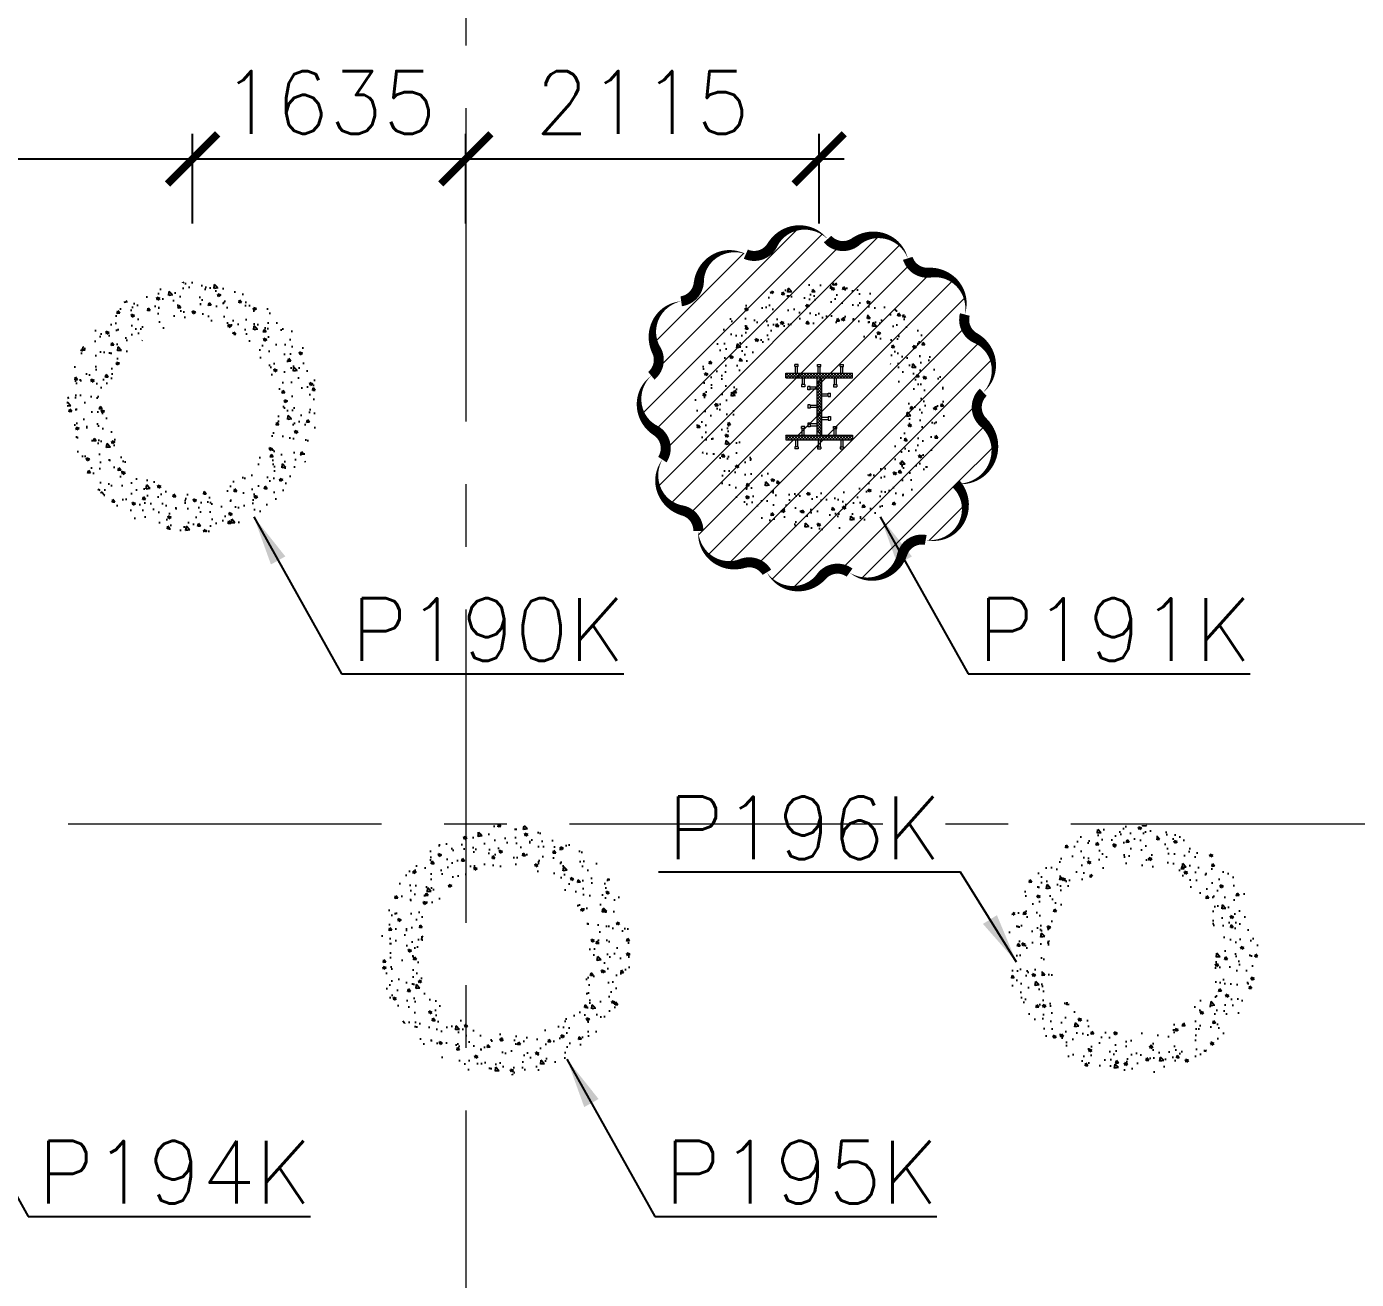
# Model space of a CAD drawing. Header units: millimetres. Extents: x -346728 to 1320345, y -537202 to -385966.
# Drawn here: x 210610 to 218569, y -435219 to -427720 of the extents above; entities that cross this region are included whole.
import ezdxf

# ---------------------------------------------------------------- set-up
doc = ezdxf.new("R2010")
doc.units = ezdxf.units.MM
doc.header["$LTSCALE"] = 100
doc.linetypes.add('X1326_GLB$0$CENTER', pattern=[2, 1.25, -0.25, 0.25, -0.25])
for name, color, linetype, lineweight in [('A-giao thong', 8, 'Continuous', 15), ('KCMANH', 8, 'Continuous', 13), ('KINGPOST', 5, 'Continuous', 20), ('X1326_GLB$0$A-tim', 8, 'X1326_GLB$0$CENTER', 9)]:
    doc.layers.add(name, color=color, linetype=linetype, lineweight=lineweight)
doc.layers.add('CL load', color=1, linetype='Continuous', plot=False)
for name, color, linetype in [('hach', 253, 'Continuous'), ('PILE MARK', 8, 'Continuous'), ('PL', 3, 'Continuous')]:
    doc.layers.add(name, color=color, linetype=linetype)
doc.styles.add('simplex', font='simplex.shx')
doc.dimstyles.new('100', dxfattribs={"dimscale": 150, "dimtxt": 2.5, "dimasz": 2, "dimexe": 1, "dimexo": 1, "dimgap": 1, "dimtad": 1, "dimdec": 0, "dimzin": 0, "dimdsep": 46, "dimtxsty": 'simplex', "dimblk": 'ARCHTICK', "dimcen": 1, "dimdle": 1, "dimclrd": 256, "dimclre": 256, "dimclrt": 6, "dimadec": 0, "dimazin": 0, "dimtfac": 1, "dimtdec": 0, "dimtix": 1, "dimtmove": 2, "dimatfit": 3, "dimfxl": 1, "dimtolj": 1, "dimtzin": 0, "dimarcsym": 0})
pattern_1 = [(45, (188543.33, 11377564.439), (-8.980256121, 8.980256121), []), (135, (188543.33, 11377564.439), (-8.980256121, -8.980256121), [])]

# ---------------------------------------------------------------- blocks, each defined once
blk = doc.blocks.new('_ArchTick')
at = {"color": 0, "linetype": 'ByBlock', "const_width": 0.15}
blk.add_lwpolyline([(-0.5, -0.5), (0.5, 0.5)], dxfattribs=at)
blk = doc.blocks.new('*D396')
at = {"layer": 'CL load', "lineweight": -2, "transparency": 16777216}
for p, q in [((207853.3, -428898.8), (207853.3, -428361.8)), ((211603.3, -428898.8), (211603.3, -428361.8)), ((207703.3, -428511.8), (211753.3, -428511.8))]:
    blk.add_line(p, q, dxfattribs=at)
at = {"layer": 'DEFPOINTS', "color": 0, "transparency": 16777216}
for p in [(211603.3, -428511.8), (207853.3, -429048.8), (211603.3, -429048.8)]:
    blk.add_point(p, dxfattribs=at)
at = {"layer": 'CL load', "lineweight": -2, "transparency": 16777216, "xscale": 300, "yscale": 300, "zscale": 300, "rotation": 180}
blk.add_blockref('_ArchTick', (207853.3, -428511.8), dxfattribs=at)
at = {"layer": 'CL load', "lineweight": -2, "transparency": 16777216, "xscale": 300, "yscale": 300, "zscale": 300}
blk.add_blockref('_ArchTick', (211603.3, -428511.8), dxfattribs=at)
at = {"layer": 'CL load', "color": 6, "transparency": 16777216, "insert": (209728.3, -428174.3), "char_height": 375, "attachment_point": 5, "style": 'simplex'}
blk.add_mtext('\\A1;3750', dxfattribs=at)
blk = doc.blocks.new('*D397')
at = {"layer": 'CL load', "lineweight": -2, "transparency": 16777216}
for p, q in [((211603.3, -428898.8), (211603.3, -428361.8)), ((213238.6, -428898.8), (213238.6, -428361.8)), ((211453.3, -428511.8), (213388.6, -428511.8))]:
    blk.add_line(p, q, dxfattribs=at)
at = {"layer": 'DEFPOINTS', "color": 0, "transparency": 16777216}
for p in [(213238.6, -428511.8), (211603.3, -429048.8), (213238.6, -429048.8)]:
    blk.add_point(p, dxfattribs=at)
at = {"layer": 'CL load', "lineweight": -2, "transparency": 16777216, "xscale": 300, "yscale": 300, "zscale": 300, "rotation": 180}
blk.add_blockref('_ArchTick', (211603.3, -428511.8), dxfattribs=at)
at = {"layer": 'CL load', "lineweight": -2, "transparency": 16777216, "xscale": 300, "yscale": 300, "zscale": 300}
blk.add_blockref('_ArchTick', (213238.6, -428511.8), dxfattribs=at)
at = {"layer": 'CL load', "color": 6, "transparency": 16777216, "insert": (212420.9, -428174.3), "char_height": 375, "attachment_point": 5, "style": 'simplex'}
blk.add_mtext('\\A1;1635', dxfattribs=at)
blk = doc.blocks.new('*D398')
at = {"layer": 'CL load', "lineweight": -2, "transparency": 16777216}
for p, q in [((213238.6, -428898.8), (213238.6, -428361.8)), ((215353.3, -428898.8), (215353.3, -428361.8)), ((213088.6, -428511.8), (215503.3, -428511.8))]:
    blk.add_line(p, q, dxfattribs=at)
at = {"layer": 'DEFPOINTS', "color": 0, "transparency": 16777216}
for p in [(215353.3, -428511.8), (213238.6, -429048.8), (215353.3, -429048.8, 0)]:
    blk.add_point(p, dxfattribs=at)
at = {"layer": 'CL load', "lineweight": -2, "transparency": 16777216, "xscale": 300, "yscale": 300, "zscale": 300, "rotation": 180}
blk.add_blockref('_ArchTick', (213238.6, -428511.8), dxfattribs=at)
at = {"layer": 'CL load', "lineweight": -2, "transparency": 16777216, "xscale": 300, "yscale": 300, "zscale": 300}
blk.add_blockref('_ArchTick', (215353.3, -428511.8), dxfattribs=at)
at = {"layer": 'CL load', "color": 6, "transparency": 16777216, "insert": (214295.9, -428174.3), "char_height": 375, "attachment_point": 5, "style": 'simplex'}
blk.add_mtext('\\A1;2115', dxfattribs=at)
blk = doc.blocks.new('LVL-KHUNGTEN')
blk.add_lwpolyline([(61072.9, 41092.8), (119123.5, 41092.8), (119123.5, 61.9), (61072.9, 61.9)], close=True)
blk = doc.blocks.new('KP50')
at = {"ltscale": 0.1}
h = blk.add_hatch(color=6, dxfattribs=at)
h.dxf.hatch_style = 1
h.paths.add_polyline_path([(14.4, 171.2), (-14.4, 171.2), (-14.4, 142.4)])
h.paths.add_polyline_path([(-14.4, -142.4), (-14.4, -171.2), (14.4, -171.2)])
at = {"layer": 'KCMANH', "linetype": 'ByBlock'}
h = blk.add_hatch(dxfattribs=at)
h.set_pattern_fill('ANSI37', color=6, scale=4, style=0)
h.set_pattern_definition(pattern_1)
h.paths.add_polyline_path([(-200, 200), (-200, 171.2), (200, 171.2), (200, 200)])
h = blk.add_hatch(dxfattribs=at)
h.set_pattern_fill('ANSI37', color=6, scale=4, style=0)
h.set_pattern_definition([(45, (188728.93, 11377564.439), (-8.980256121, 8.980256121), []), (135, (188728.93, 11377564.439), (-8.980256121, -8.980256121), [])])
h.paths.add_polyline_path([(14.4, 171.2), (-14.4, 142.4), (-14.4, -142.4), (14.4, -171.2)])
h = blk.add_hatch(dxfattribs=at)
h.set_pattern_fill('ANSI37', color=6, scale=4, style=0)
h.set_pattern_definition(pattern_1)
h.paths.add_polyline_path([(-200, -171.2), (-200, -200), (200, -200), (200, -171.2)])
for p, q in [((-125.2, 252.8), (-146, 252.8)), ((-146, 240), (-146, 252.8)), ((-125.2, 240), (-146, 240)), ((-142, 200), (-142, 240)), ((-129.2, 200), (-129.2, 240)), ((-125.2, 240), (-125.2, 252.8)), ((-10.4, 252.8), (10.4, 252.8)), ((-10.4, 240), (-10.4, 252.8)), ((-10.4, 240), (10.4, 240)), ((-6.4, 200), (-6.4, 240)), ((6.4, 200), (6.4, 240)), ((10.4, 240), (10.4, 252.8)), ((125.2, 252.8), (146, 252.8)), ((125.2, 240), (125.2, 252.8)), ((125.2, 240), (146, 240)), ((129.2, 200), (129.2, 240)), ((142, 200), (142, 240)), ((146, 240), (146, 252.8)), ((-102, 171.2), (-102, 131.2)), ((-89.2, 171.2), (-89.2, 131.2)), ((89.2, 171.2), (89.2, 131.2)), ((102, 171.2), (102, 131.2)), ((-85.2, 131.2), (-106, 131.2)), ((-106, 131.2), (-106, 118.4)), ((-85.2, 118.4), (-106, 118.4)), ((-85.2, 131.2), (-85.2, 118.4)), ((-67.2, 99.6), (-67.2, 120.4)), ((-54.4, 120.4), (-67.2, 120.4)), ((-54.4, 99.6), (-67.2, 99.6)), ((-54.4, 99.6), (-54.4, 120.4)), ((-14.4, 116.4), (-54.4, 116.4)), ((-14.4, 103.6), (-54.4, 103.6)), ((54.4, 59.6), (54.4, 80.4)), ((54.4, 80.4), (67.2, 80.4)), ((67.2, 59.6), (67.2, 80.4)), ((85.2, 131.2), (106, 131.2)), ((85.2, 131.2), (85.2, 118.4)), ((85.2, 118.4), (106, 118.4)), ((106, 131.2), (106, 118.4)), ((-67.2, 10.4), (-67.2, -10.4)), ((-54.4, 10.4), (-67.2, 10.4)), ((-54.4, 10.4), (-54.4, -10.4)), ((-14.4, 6.4), (-54.4, 6.4)), ((14.4, 76.4), (54.4, 76.4)), ((14.4, 63.6), (54.4, 63.6)), ((54.4, 59.6), (67.2, 59.6)), ((-54.4, -10.4), (-67.2, -10.4)), ((-14.4, -6.4), (-54.4, -6.4)), ((14.4, -63.6), (54.4, -63.6)), ((14.4, -76.4), (54.4, -76.4)), ((54.4, -59.6), (54.4, -80.4)), ((54.4, -59.6), (67.2, -59.6)), ((67.2, -59.6), (67.2, -80.4)), ((-85.2, -118.4), (-106, -118.4)), ((-106, -131.2), (-106, -118.4)), ((-85.2, -131.2), (-106, -131.2)), ((-102, -171.2), (-102, -131.2)), ((-89.2, -171.2), (-89.2, -131.2)), ((-85.2, -131.2), (-85.2, -118.4)), ((-67.2, -99.6), (-67.2, -120.4)), ((-54.4, -99.6), (-67.2, -99.6)), ((-54.4, -120.4), (-67.2, -120.4)), ((-54.4, -99.6), (-54.4, -120.4)), ((-14.4, -103.6), (-54.4, -103.6)), ((-14.4, -116.4), (-54.4, -116.4)), ((54.4, -80.4), (67.2, -80.4)), ((85.2, -118.4), (106, -118.4)), ((85.2, -131.2), (85.2, -118.4)), ((85.2, -131.2), (106, -131.2)), ((89.2, -171.2), (89.2, -131.2)), ((102, -171.2), (102, -131.2)), ((106, -131.2), (106, -118.4)), ((-142, -200), (-142, -240)), ((-129.2, -200), (-129.2, -240)), ((-6.4, -200), (-6.4, -240)), ((6.4, -200), (6.4, -240)), ((129.2, -200), (129.2, -240)), ((142, -200), (142, -240)), ((-125.2, -240), (-146, -240)), ((-146, -240), (-146, -252.8)), ((-125.2, -252.8), (-146, -252.8)), ((-125.2, -240), (-125.2, -252.8)), ((-10.4, -240), (10.4, -240)), ((-10.4, -240), (-10.4, -252.8)), ((-10.4, -252.8), (10.4, -252.8)), ((10.4, -240), (10.4, -252.8)), ((125.2, -240), (146, -240)), ((125.2, -240), (125.2, -252.8)), ((125.2, -252.8), (146, -252.8)), ((146, -240), (146, -252.8))]:
    blk.add_line(p, q, dxfattribs=at)
at = {"layer": 'KINGPOST', "color": 6, "linetype": 'ByBlock'}
for p, q in [((-200, 200), (200, 200)), ((-200, 171.2), (-200, 200)), ((-200, 171.2), (200, 171.2)), ((-14.4, 171.2), (-14.4, -171.2)), ((-14.4, 142.4), (14.4, 171.2)), ((14.4, 171.2), (14.4, -171.2)), ((200, 171.2), (200, 200)), ((-14.4, -142.4), (14.4, -171.2)), ((-200, -171.2), (200, -171.2)), ((-200, -171.2), (-200, -200)), ((-200, -200), (200, -200)), ((200, -171.2), (200, -200))]:
    blk.add_line(p, q, dxfattribs=at)
blk.add_lwpolyline([(-14.4, 0), (14.4, 0)], dxfattribs=at)
blk = doc.blocks.new('B1 Kingpost Layout Plan1')
at = {"layer": 'KCMANH', "linetype": 'ByBlock'}
blk.add_blockref('KP50', (64989.6, -15228.6, 0), dxfattribs=at)

msp = doc.modelspace()

# ---------------------------------------------------------------- hatches: boundary and pattern name
at = {"ltscale": 0.1}
h = msp.add_hatch(color=3, dxfattribs=at)
h.dxf.hatch_style = 1
h.paths.add_polyline_path([(215367.7, -429827.6), (215338.9, -429827.6), (215338.9, -429856.4)])
h.paths.add_polyline_path([(215338.9, -430141.2), (215338.9, -430170), (215367.7, -430170)])
at = {"layer": 'A-giao thong', "transparency": 33554572}
h = msp.add_hatch(dxfattribs=at)
h.set_pattern_fill('ANSI31', color=256, scale=1000)
h.set_pattern_definition([(45, (177004.3, -527255.43), (-88.38835, 88.38835), [])])
edge = h.paths.add_edge_path()
edge.add_arc((216198.4, -429763.1), 200.1, 313.189, 423.189)
edge.add_arc((216344.2, -429474.6), 123.2, 165.32463, 243.189, ccw=False)
edge.add_arc((216031.2, -429392.6), 200.3, 345.32463, 455.32463)
edge.add_arc((216001.2, -429070.5), 123.2, 197.45235, 275.32463, ccw=False)
edge.add_arc((215692.7, -429167.5), 200.2, 17.45235, 127.45235)
edge.add_arc((215496, -428910.7), 123.2, 221.33742, 307.45235, ccw=False)
edge.add_arc((215250.9, -429126.3), 203.2, 41.33742, 151.33742)
edge.add_arc((214964.6, -428969.8), 123.2, 245.97207, 331.33742, ccw=False)
edge.add_arc((214832.9, -429265.2), 200.3, 65.97207, 175.97207)
edge.add_arc((214510.2, -429242.5), 123.2, 278.09941, 355.97207, ccw=False)
edge.add_arc((214555.8, -429562.7), 200.3, 98.09941, 208.09941)
edge.add_arc((214270.4, -429715.1), 123.2, -50.51419, 28.09941, ccw=False)
edge.add_arc((214476.4, -429965), 200.7, 129.48581, 239.48581)
edge.add_arc((214311.9, -430244), 123.2, -33.38585, 59.48581, ccw=False)
edge.add_arc((214581.9, -430421.9), 200.1, 146.61415, 256.61415)
edge.add_arc((214507, -430736.4), 123.2, -1.25134, 76.61415, ccw=False)
edge.add_arc((214830.5, -430743.5), 200.3, 178.74866, 288.74866)
edge.add_arc((214934.5, -431049.8), 123.2, 30.87684, 108.74866, ccw=False)
edge.add_arc((215212, -430883.9), 200.2, 210.87684, 320.87684)
edge.add_arc((215462.9, -431087.9), 123.2, 54.01227, 140.87684, ccw=False)
edge.add_arc((215654.7, -430823.9), 203.1, 234.01227, 344.01227)
edge.add_arc((215968.4, -430913.8), 123.2, 79.39644, 164.01227, ccw=False)
edge.add_arc((216027.9, -430595.9), 200.3, 259.39644, 404.1286)
edge.add_arc((216192.8, -430245.5), 212, 264.27964, 407.39823)
edge.add_arc((216419.6, -429998.8), 123.2, 133.189, 227.39823, ccw=False)
at = {"layer": 'hach'}
h = msp.add_hatch(dxfattribs=at)
h.set_pattern_fill('ANSI31', color=256, scale=70)
h.set_pattern_definition([(45, (121918.56, -508591.22), (-157.15448, 157.15448), [])])
h.paths.add_polyline_path([(142200.7, -410142.2), (128621.2, -428107.5), (155914.1, -501359), (162214.1, -503970.9), (238136.4, -469396.6), (242695.2, -462329.4), (242687.2, -415142.7), (237685.1, -410142.2)])
h.paths.add_polyline_path([(142797.9, -411342.2), (129975.7, -428305.7), (156856.2, -500450.6), (162191.6, -502662.6), (237318.8, -468450.4), (241495.1, -461976.1), (241487, -415639.4), (237188.2, -411342.2)], flags=16)
h = msp.add_hatch(dxfattribs=at)
h.set_pattern_fill('AR-CONC', color=256, scale=4)
h.set_pattern_definition([(50, (121918.56, -508591.2), (728.7387, -63.7563), [76.2, -838.2]), (355, (121918.56, -508591.2), (-140.9737, 764.2274), [60.96, -670.5623]), (100.45144, (121979.3, -508596.54), (587.765, 700.471), [64.76, -712.361]), (46.1842, (121918.6, -508388), (1084.316, -168.1693), [114.3, -1257.3]), (96.63556, (122008.9, -508402), (949.6165, 989.7045), [97.14, -1068.5424]), (351.18415, (121918.6, -508388), (949.6165, 989.7045), [91.44, -1005.839]), (21, (122020.16, -508438.8), (606.4576, -409.0608), [76.2, -838.2]), (326, (122020.16, -508438.8), (247.208, 736.752), [60.96, -670.56]), (71.45144, (122070.7, -508472.9), (853.6657, 327.691), [64.76, -712.3598]), (37.5, (121918.56, -508591.22), (12.3544, 338.22016), [0, -662.432, 0, -680.72, 0, -673.1]), (7.5, (121918.56, -508591.22), (267.27865, 400.7223), [0, -388.112, 0, -647.192, 0, -256.54]), (327.5, (121692, -508591.22), (542.3624, -22.91498), [0, -254, 0, -792.48, 0, -1051.56]), (317.5, (121590.4, -508591.2), (592.5167, 101.706), [0, -330.2, 0, -526.288, 0, -746.76])])
h.paths.add_polyline_path([(142200.7, -410142.2), (128621.2, -428107.5), (155914.1, -501359), (162214.1, -503970.9), (238136.4, -469396.6), (242695.2, -462329.4), (242687.2, -415142.7), (237685.1, -410142.2)])
h.paths.add_polyline_path([(142797.9, -411342.2), (129975.7, -428305.7), (156856.2, -500450.6), (162191.6, -502662.6), (237318.8, -468450.4), (241495.1, -461976.1), (241487, -415639.4), (237188.2, -411342.2)], flags=16)
at = {"layer": 'PL'}
h = msp.add_hatch(dxfattribs=at)
h.set_pattern_fill('AR-CONC', color=6)
h.set_pattern_definition([(130, (204105.03, -442460.07), (-182.1847, -15.9391), [19.05, -209.55]), (185, (204105.03, -442460.07), (35.2434, 191.0568), [15.24, -167.6406]), (79.5486, (204089.85, -442461.4), (-146.9412, 175.1178), [16.19, -178.0902]), (133.8158, (204105.03, -442409.27), (-271.079, -42.0423), [28.575, -314.325]), (83.3644, (204082.44, -442412.78), (-237.404, 247.426), [24.285, -267.1356]), (188.8158, (204105.03, -442409.27), (-237.404, 247.426), [22.86, -251.4597]), (159, (204079.63, -442421.97), (-151.6144, -102.2652), [19.05, -209.55]), (214, (204079.63, -442421.97), (-61.802, 184.188), [15.24, -167.64]), (108.5486, (204067, -442430.5), (-213.4164, 81.9228), [16.19, -178.09]), (142.5, (204105.03, -442460.07), (-3.0886, 84.55504), [0, -165.608, 0, -170.18, 0, -168.275]), (172.5, (204105.03, -442460.07), (-66.81966, 100.1806), [0, -97.028, 0, -161.798, 0, -64.135]), (212.5, (204161.67, -442460.07), (-135.5906, -5.72874), [0, -63.5, 0, -198.12, 0, -262.89]), (222.5, (204187.07, -442460.07), (-148.1292, 25.4265), [0, -82.55, 0, -131.572, 0, -186.69])])
edge = h.paths.add_edge_path()
edge.add_ellipse((211603.3, -429998.8), major_axis=(530.3, 530.3), ratio=1, start_angle=135, end_angle=315)
edge.add_ellipse((211603.3, -429998.8), major_axis=(530.3, 530.3), ratio=1, start_angle=315, end_angle=495)
edge = h.paths.add_edge_path(flags=16)
edge.add_ellipse((211603.3, -429998.8), major_axis=(-353.6, 353.6), ratio=1, start_angle=45, end_angle=225, ccw=False)
edge.add_ellipse((211603.3, -429998.8), major_axis=(-353.6, 353.6), ratio=1, start_angle=-135, end_angle=45, ccw=False)
h.paths.add_polyline_path([(211603.3, -429498.8), (212036.3, -430248.8), (211170.3, -430248.8)], flags=0)
h = msp.add_hatch(dxfattribs=at)
h.set_pattern_fill('AR-CONC', color=6)
h.set_pattern_definition([(130, (204105.03, -442460.07), (-182.1847, -15.9391), [19.05, -209.55]), (185, (204105.03, -442460.07), (35.2434, 191.0568), [15.24, -167.6406]), (79.5486, (204089.85, -442461.4), (-146.9412, 175.1178), [16.19, -178.0902]), (133.8158, (204105.03, -442409.27), (-271.079, -42.0423), [28.575, -314.325]), (83.3644, (204082.44, -442412.78), (-237.404, 247.426), [24.285, -267.1356]), (188.8158, (204105.03, -442409.27), (-237.404, 247.426), [22.86, -251.4597]), (159, (204079.63, -442421.97), (-151.6144, -102.2652), [19.05, -209.55]), (214, (204079.63, -442421.97), (-61.802, 184.188), [15.24, -167.64]), (108.5486, (204067, -442430.5), (-213.4164, 81.9228), [16.19, -178.09]), (142.5, (204105.03, -442460.07), (-3.0886, 84.55504), [0, -165.608, 0, -170.18, 0, -168.275]), (172.5, (204105.03, -442460.07), (-66.81966, 100.1806), [0, -97.028, 0, -161.798, 0, -64.135]), (212.5, (204161.673, -442460.07), (-135.5906, -5.72874), [0, -63.5, 0, -198.12, 0, -262.89]), (222.5, (204187.07, -442460.07), (-148.1292, 25.4265), [0, -82.55, 0, -131.572, 0, -186.69])])
edge = h.paths.add_edge_path()
edge.add_ellipse((211603.3, -429998.8), major_axis=(530.3, 530.3), ratio=1, start_angle=135, end_angle=315)
edge.add_ellipse((211603.3, -429998.8), major_axis=(530.3, 530.3), ratio=1, start_angle=315, end_angle=495)
edge = h.paths.add_edge_path(flags=16)
edge.add_ellipse((211603.3, -429998.8), major_axis=(-353.6, 353.6), ratio=1, start_angle=45, end_angle=225, ccw=False)
edge.add_ellipse((211603.3, -429998.8), major_axis=(353.6, 353.6), ratio=1, start_angle=-45, end_angle=135, ccw=False)
h.paths.add_polyline_path([(211603.3, -429498.8), (212036.3, -430248.8), (211170.3, -430248.8)], flags=0)
h = msp.add_hatch(dxfattribs=at)
h.set_pattern_fill('AR-CONC', color=6)
h.set_pattern_definition([(130, (200355.03, -442460.07), (-182.1847, -15.9391), [19.05, -209.55]), (185, (200355.03, -442460.07), (35.2434, 191.0568), [15.24, -167.6406]), (79.5486, (200339.85, -442461.4), (-146.9412, 175.1178), [16.19, -178.0902]), (133.8158, (200355.03, -442409.27), (-271.079, -42.0423), [28.575, -314.325]), (83.3644, (200332.44, -442412.78), (-237.404, 247.426), [24.285, -267.1356]), (188.8158, (200355.03, -442409.27), (-237.404, 247.426), [22.86, -251.4597]), (159, (200329.63, -442421.97), (-151.6144, -102.2652), [19.05, -209.55]), (214, (200329.63, -442421.97), (-61.802, 184.188), [15.24, -167.64]), (108.5486, (200317, -442430.5), (-213.4164, 81.9228), [16.19, -178.09]), (142.5, (200355.03, -442460.07), (-3.0886, 84.55504), [0, -165.608, 0, -170.18, 0, -168.275]), (172.5, (200355.03, -442460.07), (-66.81966, 100.18057), [0, -97.028, 0, -161.798, 0, -64.135]), (212.5, (200411.67, -442460.07), (-135.5906, -5.72874), [0, -63.5, 0, -198.12, 0, -262.89]), (222.5, (200437.07, -442460.07), (-148.1292, 25.4265), [0, -82.55, 0, -131.572, 0, -186.69])])
edge = h.paths.add_edge_path()
edge.add_ellipse((215353.3, -429998.8), major_axis=(530.3, 530.3), ratio=1, start_angle=135, end_angle=315)
edge.add_ellipse((215353.3, -429998.8), major_axis=(530.3, 530.3), ratio=1, start_angle=315, end_angle=495)
edge = h.paths.add_edge_path(flags=16)
edge.add_ellipse((215353.3, -429998.8), major_axis=(-353.6, 353.6), ratio=1, start_angle=45, end_angle=225, ccw=False)
edge.add_ellipse((215353.3, -429998.8), major_axis=(-353.6, 353.6), ratio=1, start_angle=-135, end_angle=45, ccw=False)
h.paths.add_polyline_path([(215353.3, -429498.8), (215786.3, -430248.8), (214920.3, -430248.8)], flags=0)
h = msp.add_hatch(dxfattribs=at)
h.set_pattern_fill('AR-CONC', color=6)
h.set_pattern_definition([(130, (200355.03, -442460.07), (-182.1847, -15.9391), [19.05, -209.55]), (185, (200355.03, -442460.07), (35.2434, 191.0568), [15.24, -167.6406]), (79.5486, (200339.85, -442461.4), (-146.9412, 175.1178), [16.19, -178.0902]), (133.8158, (200355.03, -442409.27), (-271.079, -42.0423), [28.575, -314.325]), (83.3644, (200332.44, -442412.78), (-237.404, 247.426), [24.285, -267.1356]), (188.8158, (200355.03, -442409.27), (-237.404, 247.426), [22.86, -251.4597]), (159, (200329.63, -442421.97), (-151.6144, -102.2652), [19.05, -209.55]), (214, (200329.63, -442421.97), (-61.802, 184.188), [15.24, -167.64]), (108.5486, (200317, -442430.5), (-213.4164, 81.9228), [16.19, -178.09]), (142.5, (200355.03, -442460.07), (-3.0886, 84.55504), [0, -165.608, 0, -170.18, 0, -168.275]), (172.5, (200355.03, -442460.07), (-66.81966, 100.18057), [0, -97.028, 0, -161.798, 0, -64.135]), (212.5, (200411.673, -442460.07), (-135.5906, -5.72874), [0, -63.5, 0, -198.12, 0, -262.89]), (222.5, (200437.07, -442460.07), (-148.1292, 25.4265), [0, -82.55, 0, -131.572, 0, -186.69])])
edge = h.paths.add_edge_path()
edge.add_ellipse((215353.3, -429998.8), major_axis=(530.3, 530.3), ratio=1, start_angle=135, end_angle=315)
edge.add_ellipse((215353.3, -429998.8), major_axis=(530.3, 530.3), ratio=1, start_angle=315, end_angle=495)
edge = h.paths.add_edge_path(flags=16)
edge.add_ellipse((215353.3, -429998.8), major_axis=(-353.6, 353.6), ratio=1, start_angle=45, end_angle=225, ccw=False)
edge.add_ellipse((215353.3, -429998.8), major_axis=(353.6, 353.6), ratio=1, start_angle=-45, end_angle=135, ccw=False)
h.paths.add_polyline_path([(215353.3, -429498.8), (215786.3, -430248.8), (214920.3, -430248.8)], flags=0)
h = msp.add_hatch(dxfattribs=at)
h.set_pattern_fill('AR-CONC', color=6)
h.set_pattern_definition([(130, (202230.03, -445707.67), (-182.1847, -15.9391), [19.05, -209.55]), (185, (202230.03, -445707.67), (35.2434, 191.0568), [15.24, -167.6406]), (79.5486, (202214.85, -445709), (-146.9412, 175.1178), [16.19, -178.0902]), (133.8158, (202230.03, -445656.87), (-271.079, -42.0423), [28.575, -314.325]), (83.3644, (202207.44, -445660.37), (-237.404, 247.426), [24.285, -267.1356]), (188.8158, (202230.03, -445656.87), (-237.404, 247.426), [22.86, -251.4597]), (159, (202204.63, -445669.57), (-151.6144, -102.2652), [19.05, -209.55]), (214, (202204.63, -445669.57), (-61.802, 184.188), [15.24, -167.64]), (108.5486, (202192, -445678.09), (-213.4164, 81.9228), [16.19, -178.09]), (142.5, (202230.03, -445707.67), (-3.0886, 84.55504), [0, -165.608, 0, -170.18, 0, -168.275]), (172.5, (202230.03, -445707.67), (-66.81966, 100.18057), [0, -97.028, 0, -161.798, 0, -64.135]), (212.5, (202286.67, -445707.67), (-135.5906, -5.72874), [0, -63.5, 0, -198.12, 0, -262.89]), (222.5, (202312.07, -445707.67), (-148.1292, 25.4265), [0, -82.55, 0, -131.572, 0, -186.69])])
edge = h.paths.add_edge_path()
edge.add_ellipse((213478.3, -433246.4), major_axis=(530.3, 530.3), ratio=1, start_angle=135, end_angle=315)
edge.add_ellipse((213478.3, -433246.4), major_axis=(-530.3, 530.3), ratio=1, start_angle=225, end_angle=405)
edge = h.paths.add_edge_path(flags=16)
edge.add_ellipse((213478.3, -433246.4), major_axis=(-353.6, 353.6), ratio=1, start_angle=45, end_angle=225, ccw=False)
edge.add_ellipse((213478.3, -433246.4), major_axis=(353.6, 353.6), ratio=1, start_angle=-45, end_angle=135, ccw=False)
h.paths.add_polyline_path([(213478.3, -432746.4), (213911.3, -433496.4), (213045.3, -433496.4)], flags=0)
h = msp.add_hatch(dxfattribs=at)
h.set_pattern_fill('AR-CONC', color=6)
h.set_pattern_definition([(130, (202230.03, -445707.67), (-182.1847, -15.9391), [19.05, -209.55]), (185, (202230.03, -445707.67), (35.2434, 191.0568), [15.24, -167.6406]), (79.5486, (202214.85, -445709), (-146.9412, 175.1178), [16.19, -178.0902]), (133.8158, (202230.03, -445656.87), (-271.079, -42.0423), [28.575, -314.325]), (83.3644, (202207.44, -445660.37), (-237.404, 247.426), [24.285, -267.1356]), (188.8158, (202230.03, -445656.87), (-237.404, 247.426), [22.86, -251.4597]), (159, (202204.63, -445669.57), (-151.6144, -102.2652), [19.05, -209.55]), (214, (202204.63, -445669.57), (-61.802, 184.188), [15.24, -167.64]), (108.5486, (202192, -445678.09), (-213.4164, 81.9228), [16.19, -178.09]), (142.5, (202230.03, -445707.67), (-3.0886, 84.55504), [0, -165.608, 0, -170.18, 0, -168.275]), (172.5, (202230.03, -445707.67), (-66.81966, 100.18057), [0, -97.028, 0, -161.798, 0, -64.135]), (212.5, (202286.673, -445707.67), (-135.5906, -5.72874), [0, -63.5, 0, -198.12, 0, -262.89]), (222.5, (202312.07, -445707.67), (-148.1292, 25.4265), [0, -82.55, 0, -131.572, 0, -186.69])])
edge = h.paths.add_edge_path()
edge.add_ellipse((213478.3, -433246.4), major_axis=(530.3, 530.3), ratio=1, start_angle=135, end_angle=315)
edge.add_ellipse((213478.3, -433246.4), major_axis=(-530.3, 530.3), ratio=1, start_angle=225, end_angle=405)
edge = h.paths.add_edge_path(flags=16)
edge.add_ellipse((213478.3, -433246.4), major_axis=(-353.6, 353.6), ratio=1, start_angle=45, end_angle=225, ccw=False)
edge.add_ellipse((213478.3, -433246.4), major_axis=(353.6, 353.6), ratio=1, start_angle=-45, end_angle=135, ccw=False)
h.paths.add_polyline_path([(213478.3, -432746.4), (213911.3, -433496.4), (213045.3, -433496.4)], flags=0)
h = msp.add_hatch(dxfattribs=at)
h.set_pattern_fill('AR-CONC', color=6)
h.set_pattern_definition([(130, (198480.03, -445707.67), (-182.1847, -15.9391), [19.05, -209.55]), (185, (198480.03, -445707.67), (35.2434, 191.0568), [15.24, -167.6406]), (79.54856, (198464.85, -445709), (-146.9412, 175.1178), [16.19, -178.0902]), (133.8158, (198480.03, -445656.87), (-271.079, -42.0423), [28.575, -314.325]), (83.3644, (198457.44, -445660.37), (-237.404, 247.426), [24.285, -267.1356]), (188.8158, (198480.03, -445656.87), (-237.404, 247.426), [22.86, -251.4597]), (159, (198454.63, -445669.57), (-151.6144, -102.2652), [19.05, -209.55]), (214, (198454.63, -445669.57), (-61.802, 184.188), [15.24, -167.64]), (108.54855, (198442, -445678.09), (-213.4164, 81.9228), [16.19, -178.09]), (142.5, (198480.03, -445707.67), (-3.0886, 84.55504), [0, -165.608, 0, -170.18, 0, -168.275]), (172.5, (198480.03, -445707.67), (-66.81966, 100.18057), [0, -97.028, 0, -161.798, 0, -64.135]), (212.5, (198536.67, -445707.67), (-135.5906, -5.72874), [0, -63.5, 0, -198.12, 0, -262.89]), (222.5, (198562.07, -445707.67), (-148.1292, 25.4265), [0, -82.55, 0, -131.572, 0, -186.69])])
edge = h.paths.add_edge_path()
edge.add_ellipse((217228.3, -433246.4), major_axis=(530.3, 530.3), ratio=1, start_angle=135, end_angle=315)
edge.add_ellipse((217228.3, -433246.4), major_axis=(-530.3, 530.3), ratio=1, start_angle=225, end_angle=405)
edge = h.paths.add_edge_path(flags=16)
edge.add_ellipse((217228.3, -433246.4), major_axis=(-353.6, 353.6), ratio=1, start_angle=45, end_angle=225, ccw=False)
edge.add_ellipse((217228.3, -433246.4), major_axis=(353.6, 353.6), ratio=1, start_angle=-45, end_angle=135, ccw=False)
h.paths.add_polyline_path([(217228.3, -432746.4), (217661.3, -433496.4), (216795.3, -433496.4)], flags=0)
h = msp.add_hatch(dxfattribs=at)
h.set_pattern_fill('AR-CONC', color=6)
h.set_pattern_definition([(130, (198480.03, -445707.67), (-182.1847, -15.9391), [19.05, -209.55]), (185, (198480.03, -445707.67), (35.2434, 191.0568), [15.24, -167.6406]), (79.54856, (198464.85, -445709), (-146.9412, 175.1178), [16.19, -178.0902]), (133.8158, (198480.03, -445656.87), (-271.079, -42.0423), [28.575, -314.325]), (83.3644, (198457.44, -445660.37), (-237.404, 247.426), [24.285, -267.1356]), (188.8158, (198480.03, -445656.87), (-237.404, 247.426), [22.86, -251.4597]), (159, (198454.63, -445669.57), (-151.6144, -102.2652), [19.05, -209.55]), (214, (198454.63, -445669.57), (-61.802, 184.188), [15.24, -167.64]), (108.54855, (198442, -445678.09), (-213.4164, 81.9228), [16.19, -178.09]), (142.5, (198480.03, -445707.67), (-3.0886, 84.55504), [0, -165.608, 0, -170.18, 0, -168.275]), (172.5, (198480.03, -445707.67), (-66.81966, 100.18057), [0, -97.028, 0, -161.798, 0, -64.135]), (212.5, (198536.673, -445707.67), (-135.5906, -5.72874), [0, -63.5, 0, -198.12, 0, -262.89]), (222.5, (198562.07, -445707.67), (-148.1292, 25.4265), [0, -82.55, 0, -131.572, 0, -186.69])])
edge = h.paths.add_edge_path()
edge.add_ellipse((217228.3, -433246.4), major_axis=(530.3, 530.3), ratio=1, start_angle=135, end_angle=315)
edge.add_ellipse((217228.3, -433246.4), major_axis=(-530.3, 530.3), ratio=1, start_angle=225, end_angle=405)
edge = h.paths.add_edge_path(flags=16)
edge.add_ellipse((217228.3, -433246.4), major_axis=(-353.6, 353.6), ratio=1, start_angle=45, end_angle=225, ccw=False)
edge.add_ellipse((217228.3, -433246.4), major_axis=(353.6, 353.6), ratio=1, start_angle=-45, end_angle=135, ccw=False)
h.paths.add_polyline_path([(217228.3, -432746.4), (217661.3, -433496.4), (216795.3, -433496.4)], flags=0)

# ---------------------------------------------------------------- linework, layer by layer
at = {"color": 5, "elevation": -2718.3}
msp.add_lwpolyline([(216335.3, -429909, 0, 60, 0.520567), (216288.6, -429584.5, 60, 60, -0.353453), (216225, -429443.4, 0, 60, 0.520567), (216012.6, -429193.1, 60, 60, -0.353492), (215883.7, -429107.4, 0, 60, 0.520567), (215570.9, -429008.5, 60, 60, -0.39449), (215403.5, -428992.1, 0, 60, 0.520567), (215072.7, -429028.8, 60, 60, -0.390715), (214914.4, -429082.3, 0, 60, 0.520567), (214633.1, -429251.1, 60, 60, -0.353493), (214527.6, -429364.4, 0, 60, 0.520567), (214379.1, -429657.1, 60, 60, -0.357135), (214348.8, -429810.2, 0, 60, 0.520567), (214374.5, -430137.9, 60, 60, -0.428971), (214414.8, -430311.8, 0, 60, 0.520567), (214535.5, -430616.6, 60, 60, -0.353458), (214630.2, -430739.1, 0, 60, 0.520567), (214894.9, -430933.2, 60, 60, -0.353489), (215040.2, -430986.6, 0, 60, 0.520567), (215367.4, -431010.2, 60, 60, -0.398275), (215535.3, -430988.3, 0, 60, 0.520567), (215849.9, -430879.8, 60, 60, -0.38695), (215991, -430792.7, 0, 60, 0.731435), (216171.6, -430456.4, 0, 60, 0.720683), (216336.2, -430089.5, 60, 60, -0.435898)], format="xyseb", close=True, dxfattribs=at)
at = {"layer": 'X1326_GLB$0$A-tim', "ltscale": 15}
for p, q in [((213238.6, -398208.6, -1404.9), (213238.6, -512162.7, -1404.9)), ((120859.5, -432491.5, -1404.9), (255546, -432491.5, -1404.9))]:
    msp.add_line(p, q, dxfattribs=at)

# ---------------------------------------------------------------- block references
at = {"extrusion": (0.00597, -2.28885e-18, 0.999982), "xscale": 3.385207865094198, "yscale": 3.385207865094198, "zscale": 3.385207865094198}
msp.add_blockref('LVL-KHUNGTEN', (-107243.5, -525073.6, -287.1), dxfattribs=at)
msp.add_blockref('B1 Kingpost Layout Plan1', (150363.7, -414766, -1404.9))

# ---------------------------------------------------------------- texts
at = {"layer": 'PILE MARK', "color": 4, "style": 'simplex'}
for s, p in [('P190K', (212551.9, -431517, -1404.9)), ('P191K', (216301.9, -431517, -1404.9)), ('P196K', (214445.2, -432704.3, -1404.9)), ('P194K', (210676.9, -434764.6, -1404.9)), ('P195K', (214426.9, -434764.6, -1404.9))]:
    msp.add_text(s, height=375, dxfattribs=at).set_placement(p)

# ---------------------------------------------------------------- dimensions: what is measured, and where the dimension line sits
at = {"layer": 'CL load'}
for base, p1, p2, picture, middle in [((211603.3, -428511.8, -1404.9), (207853.3, -429048.8, -1404.9), (211603.3, -429048.8, -1404.9), '*D396', (209728.3, -428174.3, -1404.9)), ((213238.6, -428511.8, -1404.9), (211603.3, -429048.8, -1404.9), (213238.6, -429048.8, -1404.9), '*D397', (212420.9, -428174.3, -1404.9)), ((215353.3, -428511.8, -1404.9), (213238.6, -429048.8, -1404.9), (215353.3, -429048.8, -1404.9), '*D398', (214295.9, -428174.3, -1404.9))]:
    dim = msp.add_linear_dim(base=base, p1=p1, p2=p2, dimstyle='100', dxfattribs=at)
    dim.commit()
    dim.dimension.update_dxf_attribs({"geometry": picture, "text_midpoint": middle})

# ---------------------------------------------------------------- leaders
at = {"layer": 'PILE MARK'}
for points in [[(211969, -430653.6, -1404.9), (212494.6, -431594.6, -1404.9), (214183.4, -431594.6, -1404.9)], [(215719, -430653.6, -1404.9), (216244.6, -431594.6, -1404.9), (217933.4, -431594.6, -1404.9)], [(216534, -433319.4, -1404.9), (216198.9, -432781.9, -1404.9), (214391.8, -432781.9, -1404.9)], [(210094, -433901.2, -1404.9), (210619.6, -434842.2, -1404.9), (212308.4, -434842.2, -1404.9)], [(213844, -433901.2, -1404.9), (214369.6, -434842.2, -1404.9), (216058.4, -434842.2, -1404.9)]]:
    msp.add_leader(points, dimstyle='100', override={"dimgap": 1, "dimtad": 0}, dxfattribs=at)

doc.saveas('drawing.dxf')
